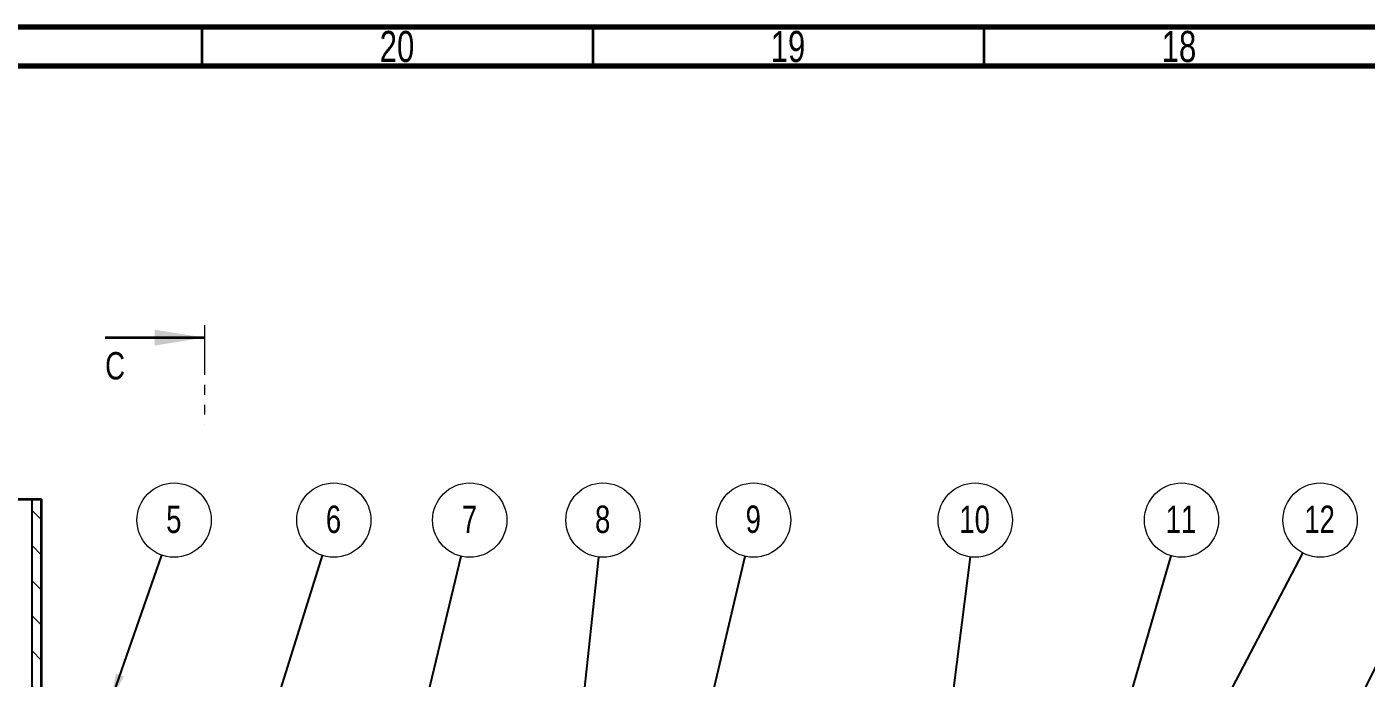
# Model space of a CAD drawing. Header units: millimetres. Extents: x 15 to 1184, y 5 to 836.
# Drawn here: x 177.1 to 348.4, y 752.7 to 836 of the extents above; entities that cross this region are included whole.
import ezdxf

# ---------------------------------------------------------------- set-up
doc = ezdxf.new("R2010")
doc.units = ezdxf.units.MM
doc.linetypes.add('PHANTOM', pattern=[12.7, 6.35, -1.27, 1.27, -1.27, 1.27, -1.27])
doc.layers.add('gachNet', color=3, linetype='Continuous', lineweight=9, plot=False)
for name, color, linetype, lineweight in [('lightNet', 50, 'Continuous', 13), ('mainNet', 7, 'Continuous', 35), ('net cat', 7, 'PHANTOM', 13)]:
    doc.layers.add(name, color=color, linetype=linetype, lineweight=lineweight)
doc.styles.add('SLDTEXTSTYLE0', font='TXT', dxfattribs={"width": 0.75})
doc.dimstyles.new('SLDDIMSTYLE1', dxfattribs={"dimtxt": 0.18, "dimasz": 3.302, "dimexe": 0, "dimexo": 0.0625, "dimgap": 0, "dimtad": 0, "dimtih": 1, "dimtoh": 1, "dimdec": 0, "dimrnd": 1e-09, "dimzin": 0, "dimdsep": 46, "dimtxsty": 'Standard', "dimsah": 1, "dimcen": 0.09, "dimadec": 0, "dimazin": 0, "dimtfac": 3.302, "dimtdec": 0, "dimtofl": 0, "dimtmove": 0, "dimatfit": 3, "dimfxl": 1, "dimfrac": 2, "dimtolj": 1, "dimtzin": 0, "dimarcsym": 0})

# ---------------------------------------------------------------- blocks, each defined once
blk = doc.blocks.new('SW_NOTE_0_7')
at = {"color": 0, "linetype": 'Continuous', "lineweight": 0}
blk.add_circle((1.33, 4.56), 4.75, dxfattribs=at)
at = {"color": 0, "linetype": 'Continuous', "lineweight": 0, "insert": (1.26, 6.42), "char_height": 3.5, "attachment_point": 2, "style": 'SLDTEXTSTYLE0'}
blk.add_mtext('11', dxfattribs=at)
blk = doc.blocks.new('SW_NOTE_0_8')
at = {"color": 0, "linetype": 'Continuous', "lineweight": 0}
blk.add_circle((0.6, 4.71), 4.75, dxfattribs=at)
at = {"color": 0, "linetype": 'Continuous', "lineweight": 0, "insert": (0.53, 6.57), "char_height": 3.5, "attachment_point": 2, "style": 'SLDTEXTSTYLE0'}
blk.add_mtext('10', dxfattribs=at)
blk = doc.blocks.new('SW_NOTE_0_9')
at = {"color": 0, "linetype": 'Continuous', "lineweight": 0}
blk.add_circle((0.51, 4.72), 4.75, dxfattribs=at)
at = {"color": 0, "linetype": 'Continuous', "lineweight": 0, "insert": (0.47, 6.58), "char_height": 3.5, "attachment_point": 2, "style": 'SLDTEXTSTYLE0'}
blk.add_mtext('8', dxfattribs=at)
blk = doc.blocks.new('SW_NOTE_0_10')
at = {"color": 0, "linetype": 'Continuous', "lineweight": 0}
blk.add_circle((1.09, 4.62), 4.75, dxfattribs=at)
at = {"color": 0, "linetype": 'Continuous', "lineweight": 0, "insert": (1.05, 6.49), "char_height": 3.5, "attachment_point": 2, "style": 'SLDTEXTSTYLE0'}
blk.add_mtext('9', dxfattribs=at)
blk = doc.blocks.new('SW_NOTE_0_11')
at = {"color": 0, "linetype": 'Continuous', "lineweight": 0}
blk.add_circle((1.11, 4.62), 4.75, dxfattribs=at)
at = {"color": 0, "linetype": 'Continuous', "lineweight": 0, "insert": (1.08, 6.48), "char_height": 3.5, "attachment_point": 2, "style": 'SLDTEXTSTYLE0'}
blk.add_mtext('7', dxfattribs=at)
blk = doc.blocks.new('SW_NOTE_0_12')
at = {"color": 0, "linetype": 'Continuous', "lineweight": 0}
blk.add_circle((1.43, 4.53), 4.75, dxfattribs=at)
at = {"color": 0, "linetype": 'Continuous', "lineweight": 0, "insert": (1.39, 6.39), "char_height": 3.5, "attachment_point": 2, "style": 'SLDTEXTSTYLE0'}
blk.add_mtext('6', dxfattribs=at)
blk = doc.blocks.new('SW_NOTE_0_21')
at = {"color": 0, "linetype": 'Continuous', "lineweight": 0}
blk.add_circle((1.57, 4.48), 4.75, dxfattribs=at)
at = {"color": 0, "linetype": 'Continuous', "lineweight": 0, "insert": (1.53, 6.34), "char_height": 3.5, "attachment_point": 2, "style": 'SLDTEXTSTYLE0'}
blk.add_mtext('5', dxfattribs=at)
blk = doc.blocks.new('SW_NOTE_0_25')
at = {"color": 0, "linetype": 'Continuous', "lineweight": 0}
blk.add_circle((2.2, 4.21), 4.75, dxfattribs=at)
at = {"color": 0, "linetype": 'Continuous', "lineweight": 0, "insert": (2.13, 6.07), "char_height": 3.5, "attachment_point": 2, "style": 'SLDTEXTSTYLE0'}
blk.add_mtext('12', dxfattribs=at)

msp = doc.modelspace()

# ---------------------------------------------------------------- hatches: boundary and pattern name
at = {"linetype": 'Continuous', "lineweight": 18}
h = msp.add_hatch(dxfattribs=at)
h.set_pattern_fill('ANSI31', angle=90, style=0)
h.paths.add_polyline_path([(177.72, 625.59), (178.97, 625.59), (178.97, 775.59), (177.72, 775.59)])
at = {"layer": 'gachNet'}
h = msp.add_hatch(dxfattribs=at)
h.set_pattern_fill('ANSI31', color=256, angle=90, style=0)
h.paths.add_polyline_path([(177.72, 550.59), (178.97, 550.59), (178.97, 775.59), (177.72, 775.59)])

# ---------------------------------------------------------------- linework, layer by layer
at = {"color": 7, "linetype": 'Continuous', "lineweight": 70}
for p, q in [((15, 836), (1184, 836)), ((20, 831), (1179, 831))]:
    msp.add_line(p, q, dxfattribs=at)
at = {"color": 7, "linetype": 'Continuous', "lineweight": 35}
for p, q in [((199.5, 831), (199.5, 836)), ((249.5, 831), (249.5, 836)), ((299.5, 831), (299.5, 836)), ((187.1, 796.26), (199.8, 796.26))]:
    msp.add_line(p, q, dxfattribs=at)
at = {"color": 7, "linetype": 'Continuous', "lineweight": 25}
for p, q in [((177.72, 775.59), (177.72, 550.59)), ((177.72, 775.59), (177.72, 700.59)), ((178.97, 700.59), (178.97, 775.59))]:
    msp.add_line(p, q, dxfattribs=at)
at = {"color": 7, "linetype": 'Continuous', "lineweight": 35}
msp.add_solid([(199.8, 796.26), (193.45, 797.27), (193.45, 795.24)], dxfattribs=at)
at = {"layer": 'mainNet'}
for p, q in [((172.22, 775.59), (177.72, 775.59)), ((177.72, 775.59), (178.97, 775.59)), ((178.97, 550.59), (178.97, 775.59))]:
    msp.add_line(p, q, dxfattribs=at)
at = {"layer": 'net cat'}
msp.add_line((199.8, 797.84), (199.8, 785.14), dxfattribs=at)

# ---------------------------------------------------------------- block references
at = {"layer": 'lightNet'}
for name, p in [('SW_NOTE_0_21', (194.35, 768.44)), ('SW_NOTE_0_12', (214.91, 768.39)), ('SW_NOTE_0_11', (232.61, 768.3)), ('SW_NOTE_0_9', (250.25, 768.2)), ('SW_NOTE_0_10', (268.93, 768.3)), ('SW_NOTE_0_8', (297.76, 768.21)), ('SW_NOTE_0_7', (323.41, 768.36)), ('SW_NOTE_0_25', (340.27, 768.71))]:
    msp.add_blockref(name, p, dxfattribs=at)

# ---------------------------------------------------------------- texts
at = {"color": 7, "linetype": 'Continuous', "lineweight": 0, "char_height": 3.969, "attachment_point": 2, "style": 'SLDTEXTSTYLE0'}
for s, insert in [('20', (224.42, 835.47)), ('19', (274.42, 835.47)), ('18', (324.42, 835.47))]:
    msp.add_mtext(s, dxfattribs=dict(at, insert=insert))
at = {"color": 7, "linetype": 'Continuous', "insert": (187.1, 794.41), "char_height": 3.5, "attachment_point": 1, "style": 'SLDTEXTSTYLE0'}
msp.add_mtext('C', dxfattribs=at)

# ---------------------------------------------------------------- leaders
at = {"color": 7, "linetype": 'Continuous', "lineweight": 0}
msp.add_leader([(241.07, 682.84), (250.25, 768.2)], dimstyle='SLDDIMSTYLE1', dxfattribs=at)
at = {"layer": 'lightNet'}
for points in [[(183.5, 668.59), (214.91, 768.39)], [(187.89, 749.99), (194.35, 768.44)], [(222.2, 724.99), (232.61, 768.3)], [(247.44, 676.74), (268.93, 768.3)], [(292.85, 729.84), (297.76, 768.21)], [(293.72, 666.35), (323.41, 768.36)], [(309.27, 673.09), (356.81, 768.67)], [(312.84, 716.35), (340.27, 768.71)]]:
    msp.add_leader(points, dimstyle='SLDDIMSTYLE1', dxfattribs=at)

doc.saveas('drawing.dxf')
